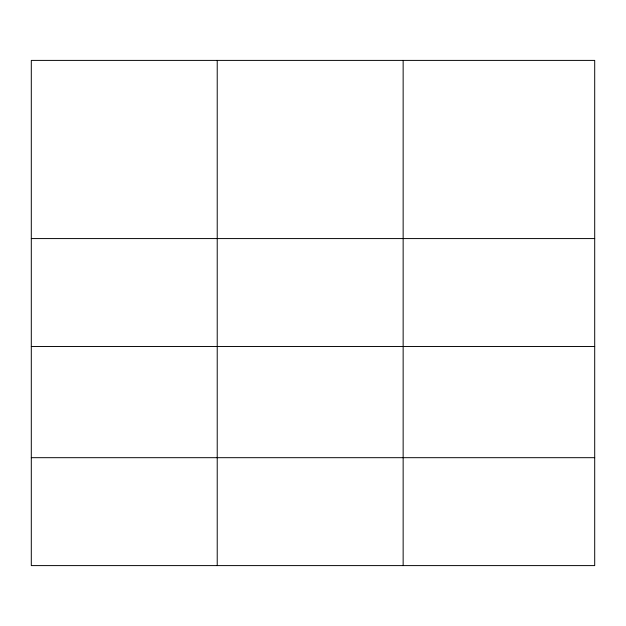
<?xml version="1.0" encoding="UTF-8"?>
<svg xmlns="http://www.w3.org/2000/svg" width="626" height="626" viewBox="0 0 626 626"><rect width="100%" height="100%" fill="white"/><g stroke="black" fill="none" stroke-linecap="round" stroke-linejoin="round"><path stroke-width="0.94" d="M594.7 346.499L594.7 60.401L31.3 60.401L31.3 565.599L594.7 565.599L594.7 346.499L31.3 346.499M31.3 238.576L594.7 238.576M31.3 457.684L594.7 457.684M403.144 60.401L403.144 565.599M217.222 60.401L217.222 565.599"/></g></svg>
